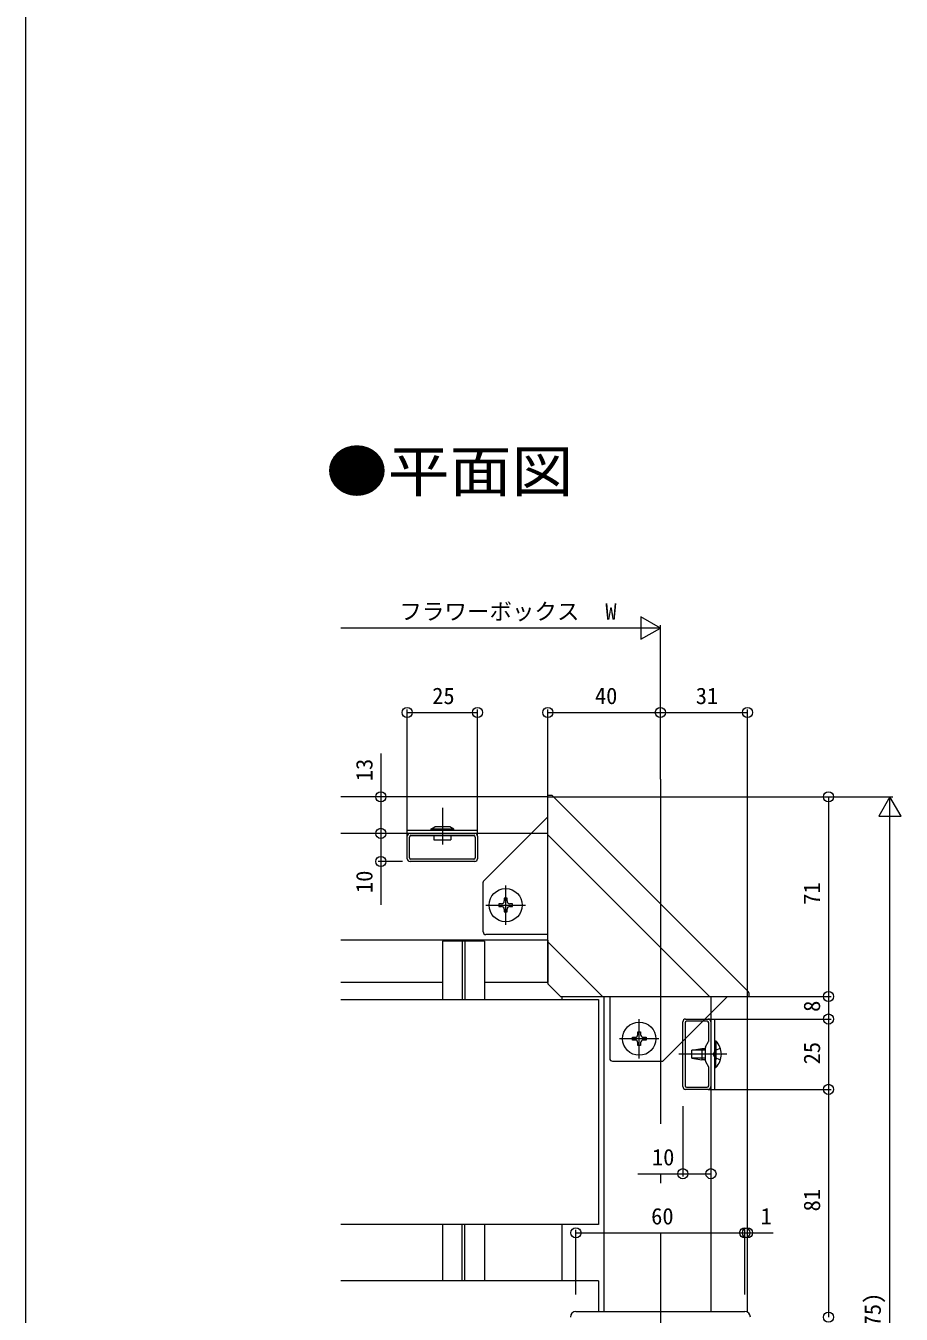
# Model space of a CAD drawing. Units: millimetres, scale not verified. Extents: x -1682 to -296, y -1188 to 1054.
# Drawn here: x -1682 to -1370.7, y 212.2 to 670.2 of the extents above; entities that cross this region are included whole.
import ezdxf
from ezdxf.enums import TextEntityAlignment as Align

# ---------------------------------------------------------------- set-up
doc = ezdxf.new("R2010")
doc.units = ezdxf.units.MM
doc.header["$LTSCALE"] = 4
doc.layers.add('0-1_USER1', color=3, linetype='Continuous')
for name, color, linetype, lineweight in [('0-2_YKK_ZWAK', 7, 'Continuous', 9), ('0-3_YKK_11', 7, 'Continuous', 9), ('0-4_YKK_12', 2, 'Continuous', 9), ('0-6_YKK_13', 4, 'Continuous', 9), ('0-7_YKK_D', 6, 'Continuous', 9)]:
    doc.layers.add(name, color=color, linetype=linetype, lineweight=lineweight)
doc.styles.add('ＭＳ ゴシック', font='')
doc.styles.get('ＭＳ ゴシック').set_extended_font_data('MS Gothic')

msp = doc.modelspace()

# ---------------------------------------------------------------- linework, layer by layer
at = {"layer": '0-2_YKK_ZWAK'}
msp.add_line((-1682, -1188), (-1682, 996), dxfattribs=at)
at = {"layer": '0-3_YKK_11'}
for p, q in [((-1546.358, 374.118), (-1546.358, 382.118)), ((-1545.558, 374.418), (-1545.558, 381.818)), ((-1545.358, 383.118), (-1522.358, 383.118)), ((-1545.058, 382.318), (-1522.658, 382.318)), ((-1522.158, 381.818), (-1522.158, 374.418)), ((-1521.358, 382.118), (-1521.358, 374.118)), ((-1522.358, 373.118), (-1545.358, 373.118)), ((-1522.658, 373.918), (-1545.058, 373.918)), ((-1448.359, 293.118), (-1448.359, 316.118)), ((-1447.359, 317.118), (-1439.359, 317.118)), ((-1439.659, 316.318), (-1447.059, 316.318)), ((-1438.359, 316.118), (-1438.359, 293.118)), ((-1447.559, 315.818), (-1447.559, 293.418)), ((-1439.159, 309.277), (-1439.159, 315.818)), ((-1440.359, 302.199), (-1440.359, 307.038)), ((-1440.319, 307.188), (-1439.199, 309.127)), ((-1440.319, 302.049), (-1439.199, 300.109)), ((-1439.159, 293.418), (-1439.159, 299.959)), ((-1444.359, 292.118), (-1447.359, 292.118)), ((-1447.059, 292.918), (-1444.359, 292.918)), ((-1444.359, 292.918), (-1439.659, 292.918)), ((-1439.359, 292.118), (-1444.359, 292.118))]:
    msp.add_line(p, q, dxfattribs=at)
for centre, radius, start, end in [((-1545.358, 382.118), 1, 90, 180), ((-1545.058, 381.818), 0.5, 90, 180), ((-1522.658, 381.818), 0.5, 0, 90), ((-1522.358, 382.118), 1, 0, 90), ((-1545.358, 374.118), 1, 180, 270), ((-1545.058, 374.418), 0.5, 180, 270), ((-1522.658, 374.418), 0.5, 270, 0), ((-1522.358, 374.118), 1, 270, 0), ((-1447.359, 316.118), 1, 90, 180), ((-1447.059, 315.818), 0.5, 90, 180), ((-1439.659, 315.818), 0.5, 0, 90), ((-1439.359, 316.118), 1, 0, 90), ((-1440.059, 307.038), 0.3, 150, 180), ((-1439.459, 309.277), 0.3, 330, 0), ((-1440.059, 302.199), 0.3, 180, 210), ((-1439.459, 299.959), 0.3, 0, 30), ((-1447.059, 293.418), 0.5, 180, 270), ((-1439.659, 293.418), 0.5, 270, 0), ((-1447.359, 293.118), 1, 180, 270), ((-1439.359, 293.118), 1, 270, 0)]:
    msp.add_arc(centre, radius, start, end, dxfattribs=at)
at = {"layer": '0-4_YKK_12'}
for p, q in [((-1456.359, 402.417), (-1456.359, 279.818)), ((-1496.359, 396.118), (-1569.992, 396.118)), ((-1496.359, 383.118), (-1569.992, 383.118)), ((-1496.359, 345.118), (-1569.992, 345.118)), ((-1533.858, 344.918), (-1518.858, 344.918)), ((-1533.858, 344.818), (-1533.858, 324.018)), ((-1526.858, 344.818), (-1526.858, 324.018)), ((-1525.858, 344.818), (-1525.858, 324.018)), ((-1518.858, 344.818), (-1518.858, 324.018)), ((-1496.359, 345.118), (-1496.359, 330.118)), ((-1533.858, 330.118), (-1569.992, 330.118)), ((-1496.359, 330.118), (-1518.858, 330.118)), ((-1569.992, 324.018), (-1478.359, 324.018)), ((-1491.359, 325.118), (-1491.359, 324.018)), ((-1478.359, 324.018), (-1478.359, 244.019)), ((-1476.359, 213.119), (-1476.359, 325.118)), ((-1438.359, 325.118), (-1438.359, 213.119)), ((-1425.359, 212.851), (-1425.359, 325.118)), ((-1478.359, 244.019), (-1569.992, 244.019)), ((-1533.858, 244.019), (-1533.858, 224.019)), ((-1526.858, 224.019), (-1526.858, 244.019)), ((-1525.858, 224.019), (-1525.858, 244.019)), ((-1518.858, 244.019), (-1518.858, 224.019)), ((-1491.359, 244.019), (-1491.359, 224.019)), ((-1456.359, 241.118), (-1456.359, 9.403)), ((-1478.359, 224.019), (-1569.992, 224.019)), ((-1478.359, 224.019), (-1478.359, 213.119))]:
    msp.add_line(p, q, dxfattribs=at)
for centre, start, end in [((-1495.859, 344.825), 180, 225), ((-1495.859, 329.825), 180, 225), ((-1491.651, 325.618), 225, 270), ((-1476.652, 325.618), 225, 270)]:
    msp.add_arc(centre, 0.5, start, end, dxfattribs=at)
at = {"layer": '0-6_YKK_13'}
for p, q in [((-1495.066, 396.618), (-1496.359, 396.618)), ((-1496.359, 329.825), (-1496.359, 396.618)), ((-1496.359, 344.618), (-1496.359, 394.618)), ((-1494.712, 396.471), (-1425.005, 326.765)), ((-1533.858, 392.25), (-1533.858, 379.165)), ((-1537.933, 384.618), (-1536.548, 385.418)), ((-1531.169, 385.418), (-1536.548, 385.418)), ((-1529.783, 384.618), (-1531.169, 385.418)), ((-1519.212, 366.117), (-1496.359, 388.971)), ((-1546.358, 384.318), (-1521.358, 384.318)), ((-1537.933, 384.618), (-1537.933, 384.318)), ((-1529.783, 384.618), (-1537.933, 384.618)), ((-1537.933, 384.318), (-1529.783, 384.318)), ((-1536.858, 382.318), (-1536.858, 380.818)), ((-1536.858, 380.818), (-1530.858, 380.818)), ((-1530.858, 382.318), (-1530.858, 380.818)), ((-1529.783, 384.318), (-1529.783, 384.618)), ((-1496.359, 382.618), (-1438.859, 325.118)), ((-1519.358, 348.118), (-1519.358, 365.763)), ((-1511.358, 364.618), (-1511.358, 350.618)), ((-1518.358, 357.618), (-1504.358, 357.618)), ((-1512.828, 358.108), (-1513.808, 358.108)), ((-1513.808, 358.108), (-1513.808, 357.128)), ((-1510.868, 360.068), (-1511.848, 360.068)), ((-1511.848, 360.068), (-1511.848, 359.088)), ((-1510.868, 359.088), (-1510.868, 360.068)), ((-1508.908, 358.108), (-1509.888, 358.108)), ((-1508.908, 357.128), (-1508.908, 358.108)), ((-1513.808, 357.128), (-1512.828, 357.128)), ((-1511.848, 356.148), (-1511.848, 355.168)), ((-1511.848, 355.168), (-1510.868, 355.168)), ((-1510.868, 355.168), (-1510.868, 356.148)), ((-1509.888, 357.128), (-1508.908, 357.128)), ((-1496.359, 347.118), (-1518.358, 347.118)), ((-1496.212, 344.472), (-1477.005, 325.265)), ((-1492.005, 325.265), (-1496.212, 329.472)), ((-1424.859, 326.411), (-1424.859, 325.118)), ((-1491.651, 325.118), (-1424.859, 325.118)), ((-1474.359, 325.118), (-1474.359, 303.118)), ((-1455.36, 302.265), (-1432.506, 325.118)), ((-1463.859, 303.118), (-1463.859, 317.118)), ((-1437.159, 317.118), (-1437.159, 292.118)), ((-1464.349, 311.588), (-1464.349, 312.568)), ((-1464.349, 312.568), (-1463.369, 312.568)), ((-1463.369, 312.568), (-1463.369, 311.588)), ((-1456.859, 310.118), (-1470.859, 310.118)), ((-1466.309, 309.628), (-1466.309, 310.608)), ((-1466.309, 310.608), (-1465.329, 310.608)), ((-1465.329, 309.628), (-1466.309, 309.628)), ((-1464.349, 307.668), (-1464.349, 308.648)), ((-1463.369, 307.668), (-1464.349, 307.668)), ((-1463.369, 308.648), (-1463.369, 307.668)), ((-1462.389, 310.608), (-1461.409, 310.608)), ((-1437.159, 309.318), (-1436.648, 309.318)), ((-1437.159, 309.318), (-1437.159, 299.918)), ((-1436.648, 309.318), (-1436.648, 302.618)), ((-1432.76, 304.618), (-1449.814, 304.618)), ((-1445.159, 306.068), (-1441.659, 306.618)), ((-1445.159, 303.168), (-1445.159, 306.068)), ((-1440.359, 306.018), (-1445.159, 306.018)), ((-1440.359, 303.218), (-1445.159, 303.218)), ((-1445.159, 303.168), (-1441.659, 302.618)), ((-1441.659, 306.618), (-1441.659, 302.618)), ((-1441.659, 306.618), (-1440.359, 306.618)), ((-1440.359, 302.618), (-1441.659, 302.618)), ((-1436.952, 305.768), (-1437.564, 304.618)), ((-1436.952, 303.468), (-1437.564, 304.618)), ((-1435.005, 306.718), (-1436.952, 305.768)), ((-1435.005, 302.518), (-1436.952, 303.468)), ((-1436.648, 299.918), (-1436.648, 306.618)), ((-1473.359, 302.118), (-1455.713, 302.118)), ((-1437.159, 299.918), (-1436.648, 299.918)), ((-1456.359, 262.119), (-1456.359, 258.819)), ((-1486.359, 213.119), (-1426.359, 213.119))]:
    msp.add_line(p, q, dxfattribs=at)
msp.add_lwpolyline([(-1461.409, 310.608), (-1461.409, 309.628), (-1462.389, 309.628)], dxfattribs=at)
for centre in [(-1511.358, 357.618), (-1463.859, 310.118)]:
    msp.add_circle(centre, 5.9, dxfattribs=at)
for centre, radius, start, end in [((-1495.066, 396.118), 0.5, 45, 90), ((-1518.858, 365.763), 0.5, 135, 180), ((-1512.828, 359.088), 0.98, 270, 0), ((-1509.888, 359.088), 0.98, 180, 270), ((-1512.828, 356.148), 0.98, 0, 90), ((-1509.888, 356.148), 0.98, 90, 180), ((-1518.358, 348.118), 1, 180, 270), ((-1425.359, 326.411), 0.5, 0, 45), ((-1465.329, 311.588), 0.98, 270, 0), ((-1462.389, 311.588), 0.98, 180, 270), ((-1465.329, 308.648), 0.98, 0, 90), ((-1462.389, 308.648), 0.98, 90, 180), ((-1441.207, 304.618), 6.548, 314.12695, 45.87303), ((-1473.359, 303.118), 1, 180, 270), ((-1455.713, 302.618), 0.5, 270, 314.99998), ((-1486.359, 211.119), 2, 90, 180), ((-1426.359, 211.119), 2, 0, 90)]:
    msp.add_arc(centre, radius, start, end, dxfattribs=at)
at = {"layer": '0-7_YKK_D'}
for p, q in [((-1463.287, 460.118), (-1463.287, 452.118)), ((-1456.359, 456.118), (-1463.287, 460.118)), ((-1456.359, 456.118), (-1569.992, 456.118)), ((-1456.359, 456.118), (-1546.358, 456.118)), ((-1463.287, 452.118), (-1456.359, 456.118)), ((-1456.359, 402.417), (-1456.359, 457.118)), ((-1456.359, 402.417), (-1456.359, 457.118)), ((-1546.358, 382.118), (-1546.358, 427.118)), ((-1546.358, 426.118), (-1521.358, 426.118)), ((-1521.358, 382.118), (-1521.358, 427.118)), ((-1496.359, 394.618), (-1496.359, 427.118)), ((-1496.359, 426.118), (-1456.359, 426.118)), ((-1456.359, 402.417), (-1456.359, 427.118)), ((-1456.359, 402.417), (-1456.359, 427.118)), ((-1456.359, 426.118), (-1425.359, 426.118)), ((-1425.359, 325.118), (-1425.359, 427.118)), ((-1555.747, 411.556), (-1555.747, 383.118)), ((-1496.359, 396.118), (-1373.702, 396.118)), ((-1396.586, 396.118), (-1396.586, 325.118)), ((-1374.702, 396.118), (-1378.702, 389.19)), ((-1370.702, 389.19), (-1374.702, 396.118)), ((-1374.702, 21.12), (-1374.702, 396.118)), ((-1378.702, 389.19), (-1370.702, 389.19)), ((-1548.029, 383.118), (-1556.747, 383.118)), ((-1555.747, 383.118), (-1555.747, 357.686)), ((-1548.029, 373.118), (-1556.747, 373.118)), ((-1424.859, 325.118), (-1395.586, 325.118)), ((-1419.359, 325.118), (-1395.586, 325.118)), ((-1396.586, 325.118), (-1396.586, 317.118)), ((-1439.359, 317.118), (-1395.586, 317.118)), ((-1419.359, 317.118), (-1395.586, 317.118)), ((-1396.586, 317.118), (-1396.586, 292.118)), ((-1439.359, 292.118), (-1395.586, 292.118)), ((-1419.359, 292.118), (-1395.586, 292.118)), ((-1396.586, 292.118), (-1396.586, 211.119)), ((-1448.359, 286.118), (-1448.359, 261.118)), ((-1438.359, 286.118), (-1438.359, 261.118)), ((-1464.363, 262.119), (-1438.359, 262.119)), ((-1486.359, 219.119), (-1486.359, 242.119)), ((-1486.359, 241.118), (-1426.359, 241.118)), ((-1426.359, 222.115), (-1426.359, 242.119)), ((-1426.359, 219.119), (-1426.359, 242.119)), ((-1426.359, 241.118), (-1416.224, 241.118))]:
    msp.add_line(p, q, dxfattribs=at)
for centre in [(-1546.358, 426.118), (-1521.358, 426.118), (-1496.359, 426.118), (-1456.359, 426.118), (-1456.359, 426.118), (-1425.359, 426.118), (-1555.747, 396.118), (-1396.586, 396.118), (-1555.747, 383.118), (-1555.747, 383.118), (-1555.747, 373.118), (-1396.586, 325.118), (-1396.586, 325.118), (-1396.586, 317.118), (-1396.586, 317.118), (-1396.586, 292.118), (-1396.586, 292.118), (-1448.359, 262.119), (-1438.359, 262.119), (-1486.359, 241.118), (-1426.359, 241.118), (-1426.359, 241.118), (-1425.359, 241.118), (-1396.586, 211.119), (-1396.586, 211.119)]:
    msp.add_circle(centre, 1.8, dxfattribs=at)

# ---------------------------------------------------------------- texts
at = {"layer": '0-1_USER1', "style": 'ＭＳ ゴシック', "width": 1.1}
msp.add_text('●平面図', height=14.66, dxfattribs=at).set_placement((-1575.275, 500.109), align=Align.BOTTOM_LEFT)
at = {"layer": '0-7_YKK_D', "color": 4, "style": 'ＭＳ ゴシック'}
for s, p in [('フラワーボックス', (-1549.128, 457.318)), ('W', (-1475.921, 457.318)), ('25', (-1537.483, 427.318)), ('40', (-1479.621, 427.318)), ('31', (-1443.759, 427.318)), ('10', (-1459.343, 263.318)), ('60', (-1459.621, 242.319)), ('1', (-1420.684, 242.319))]:
    msp.add_text(s, height=5.865, dxfattribs=at).set_placement(p, align=Align.BOTTOM_LEFT)
for s, p in [('13', (-1556.947, 401.673)), ('10', (-1556.947, 361.912)), ('71', (-1397.786, 357.718)), ('8', (-1397.786, 319.668)), ('25', (-1397.786, 300.993)), ('81', (-1397.786, 248.718)), ('(375)', (-1376.202, 199.859))]:
    msp.add_text(s, height=5.865, rotation=90, dxfattribs=at).set_placement(p, align=Align.BOTTOM_LEFT)

doc.saveas('drawing.dxf')
